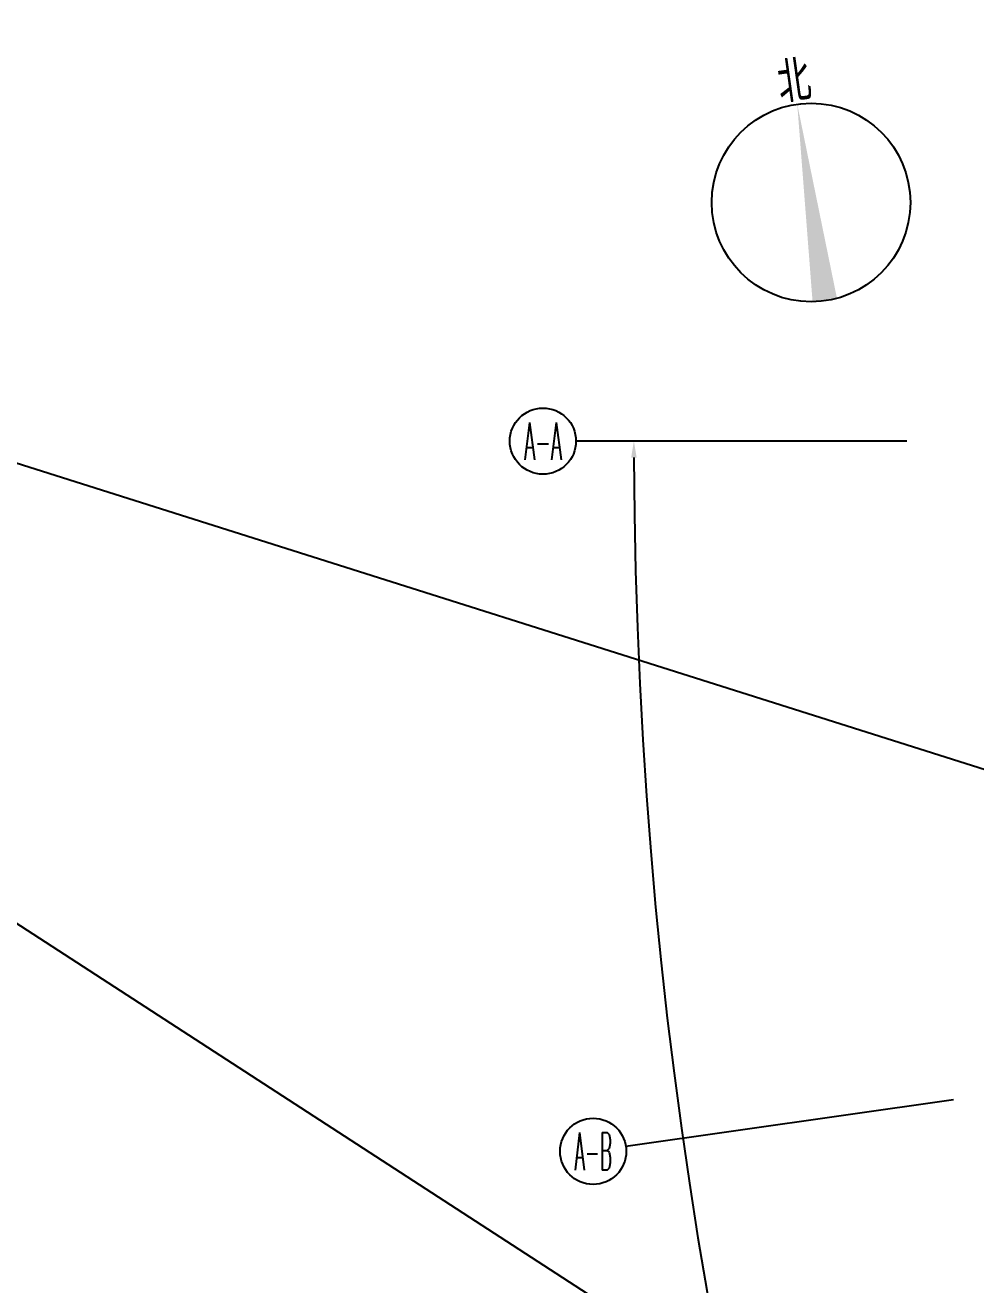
# Model space of a CAD drawing. Extents: x 13680 to 1640314, y -473492 to 65390.
# Drawn here: x 1406867 to 1418359, y -397677 to -382457 of the extents above; entities that cross this region are included whole.
import ezdxf
from ezdxf.enums import TextEntityAlignment as Align

# ---------------------------------------------------------------- set-up
doc = ezdxf.new("R2010")
doc.units = 0
doc.header["$LTSCALE"] = 1000
doc.header["$MEASUREMENT"] = 0
for name, color, linetype in [('AXIS', 1, 'Continuous'), ('AXIS_TEXT', 7, 'Continuous'), ('WALL', 255, 'Continuous'), ('WIRE-照明', 120, 'Continuous')]:
    doc.layers.add(name, color=color, linetype=linetype)
doc.styles.add('_HZTXT', font='txt.shx', dxfattribs={"width": 0.8, "bigfont": 'HZTXT.shx'})
doc.styles.add('_TCH_AXIS', font='COMPLEX', dxfattribs={"bigfont": 'GBCBIG'})
doc.styles.add('_TCH_DIM_T3', font='SIMPLEX', dxfattribs={"width": 0.705882, "bigfont": 'GBCBIG'})
doc.dimstyles.new('_TCH_ARROW&&100', dxfattribs={"dimtxt": 297.5, "dimasz": 200, "dimexe": 250, "dimexo": 300, "dimgap": 126.25, "dimtad": 1, "dimdec": 0, "dimzin": 0, "dimdsep": 46, "dimtxsty": '_TCH_DIM_T3', "dimcen": 0.09, "dimclrt": 7, "dimazin": 2, "dimtfac": 1, "dimtdec": 0, "dimtix": 1, "dimtmove": 2, "dimatfit": 3, "dimfxl": 1, "dimtolj": 1, "dimtzin": 0, "dimarcsym": 0})

# ---------------------------------------------------------------- blocks, each defined once
blk = doc.blocks.new('*D358')
at = {"layer": 'AXIS', "color": 0, "lineweight": -2, "transparency": 16777216}
for p, q in [((1497471, -403645), (1494221, -403645)), ((1545386, -459746), (1544877, -462956))]:
    blk.add_line(p, q, dxfattribs=at)
blk.add_arc((1554271, -403645), 59800, 180.19165, 260.80826, dxfattribs=at)
at = {"layer": 'AXIS', "color": 0, "transparency": 16777216}
for points in [[(1494438, -403845), (1494505, -403845), (1494471, -403645)], [(1544724, -462645), (1544714, -462710), (1544916, -462709)]]:
    blk.add_solid(points, dxfattribs=at)
at = {"layer": 'Defpoints', "color": 0, "transparency": 16777216}
for p in [(1497771, -403645), (1554271, -403645), (1500989, -430794), (1545433, -459450)]:
    blk.add_point(p, dxfattribs=at)
at = {"layer": 'AXIS', "color": 7, "transparency": 16777216, "insert": (1509008, -442304), "char_height": 297.5, "attachment_point": 5, "rotation": 310.5, "style": '_TCH_DIM_T3'}
blk.add_mtext('\\A1;81°', dxfattribs=at)
blk = doc.blocks.new('4FX')
at = {"layer": 'AXIS'}
for p, q in [((1497771.3, -403645.3), (1493771.3, -403645.3)), ((1498335, -411606.1), (1494374.9, -412169.7))]:
    blk.add_line(p, q, dxfattribs=at)
for centre, radius in [((1496612.9, -400761.9), 1200), ((1493371.3, -403645.3), 400), ((1493978.8, -412226.1), 400)]:
    blk.add_circle(centre, radius, dxfattribs=at)
at = {"layer": 'AXIS', "color": 8}
blk.add_solid([(1496631.2, -401961.8), (1496926, -401920.4), (1496445.9, -399573.6)], dxfattribs=at)
at = {"layer": 'AXIS_TEXT', "style": '_TCH_AXIS'}
for s, width, p, p2 in [('A-A', 0.323077, (1493145, -403871.6), (1493597.6, -403871.6)), ('A-B', 0.328125, (1493752.6, -412452.4), (1494205.1, -412452.4))]:
    blk.add_text(s, height=452.55, dxfattribs=dict(at, width=width)).set_placement(p, p2, align=Align.FIT)
at = {"layer": 'WALL', "color": 2, "style": '_HZTXT', "width": 0.8, "flags": 8}
blk.add_attdef('北', text='', height=500, rotation=8, dxfattribs=at).set_placement((1496404.1, -399276.5), align=Align.MIDDLE)
at = {"layer": 'AXIS'}
dim = blk.add_angular_dim_3p(base=(1500989.1, -430793.9), center=(1554271.3, -403645.3), p1=(1497771.3, -403645.3), p2=(1545432.6, -459449.7), dimstyle='_TCH_ARROW&&100', dxfattribs=at)
dim.commit()
dim.dimension.update_dxf_attribs({"geometry": '*D358', "text_midpoint": (1509008.1, -442303.7)})

msp = doc.modelspace()

# ---------------------------------------------------------------- linework, layer by layer
at = {"layer": 'WIRE-照明'}
for p in [(1434931.259, -411564.257), (1481644.048, -411430.993)]:
    msp.add_line(p, (1390016.454, -382457.261), dxfattribs=at)

# ---------------------------------------------------------------- block references
ref = msp.add_blockref('4FX', (-80245.639, 16162.546))
ref.add_attrib('北', '北', dxfattribs={"layer": 'WALL', "color": 2, "height": 500, "rotation": 8, "style": '_HZTXT', "width": 0.8}).set_placement((1416158.502, -383113.982), align=Align.MIDDLE)

doc.saveas('drawing.dxf')
